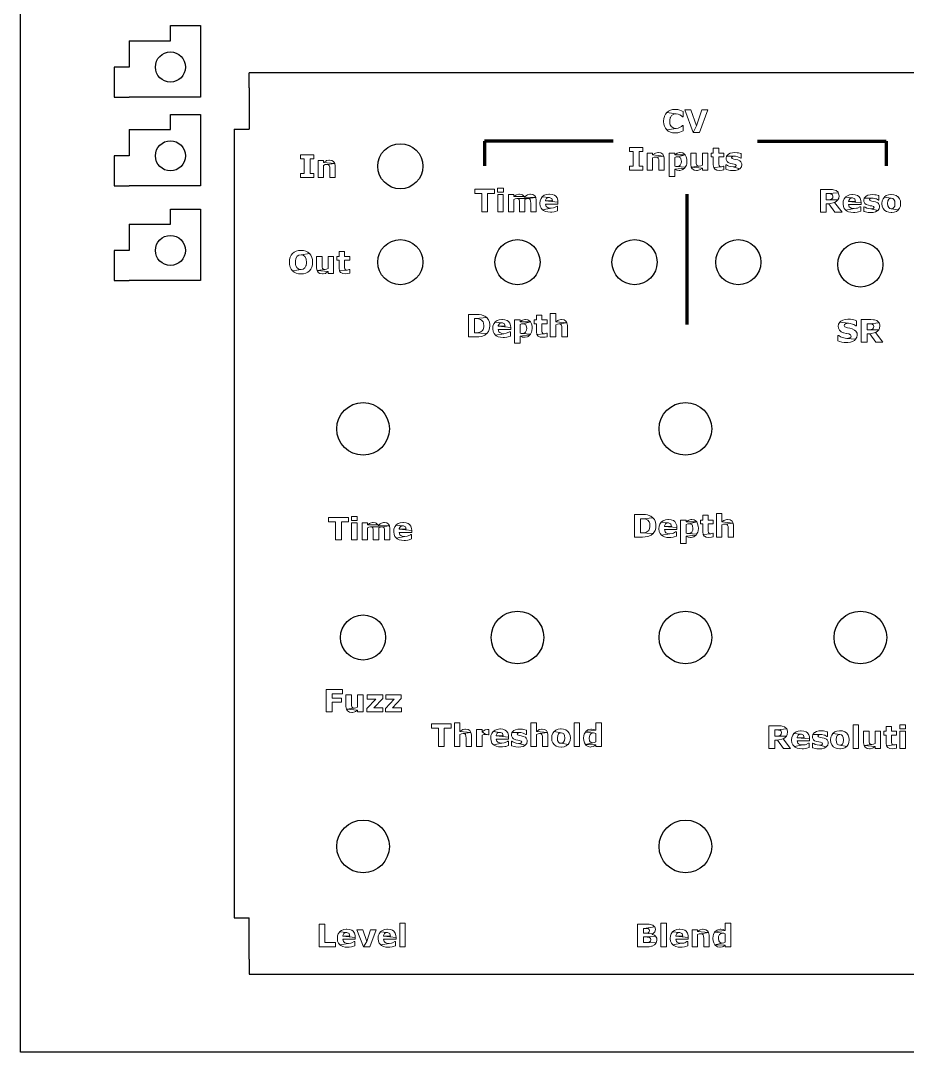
# Model space of a CAD drawing. Extents: x 552 to 941, y 449 to 683.
# Drawn here: x 551.7 to 669.7, y 449.3 to 586.4 of the extents above; entities that cross this region are included whole.
import ezdxf

# ---------------------------------------------------------------- set-up
doc = ezdxf.new("R2010")
doc.units = 0
doc.header["$MEASUREMENT"] = 0

msp = doc.modelspace()

# ---------------------------------------------------------------- linework, layer by layer
for p, q in [((571.67, 583.76), (571.67, 585.76)), ((571.67, 585.76), (575.67, 585.76)), ((575.67, 585.76), (575.67, 583.76)), ((566.17, 583.76), (566.17, 580.26)), ((566.17, 583.76), (571.67, 583.76)), ((575.67, 583.76), (575.67, 576.26)), ((566.17, 580.26), (564.17, 580.26)), ((564.17, 580.26), (564.17, 576.26)), ((582.14, 577.51), (582.14, 579.51)), ((582.14, 577.51), (582.14, 572.01)), ((582.14, 577.51), (582.14, 572.01)), ((564.17, 576.26), (566.17, 576.26)), ((575.67, 576.26), (566.17, 576.26)), ((571.67, 571.96), (571.67, 573.96)), ((571.67, 573.96), (575.67, 573.96)), ((575.67, 573.96), (575.67, 571.96)), ((566.17, 571.96), (566.17, 568.46)), ((566.17, 571.96), (571.67, 571.96)), ((575.67, 571.96), (575.67, 564.46)), ((580.14, 572.01), (582.14, 572.01)), ((580.14, 572.01), (582.14, 572.01)), ((566.17, 568.46), (564.17, 568.46)), ((564.17, 568.46), (564.17, 564.46)), ((564.17, 564.46), (566.17, 564.46)), ((575.67, 564.46), (566.17, 564.46)), ((571.67, 559.38), (571.67, 561.38)), ((571.67, 561.38), (575.67, 561.38)), ((575.67, 561.38), (575.67, 559.38)), ((566.17, 559.38), (566.17, 555.88)), ((566.17, 559.38), (571.67, 559.38)), ((575.67, 559.38), (575.67, 551.88)), ((566.17, 555.88), (564.17, 555.88)), ((564.17, 555.88), (564.17, 551.88)), ((564.17, 551.88), (566.17, 551.88)), ((575.67, 551.88), (566.17, 551.88)), ((580.14, 467.18), (582.14, 467.18)), ((582.14, 461.68), (582.14, 467.18)), ((582.14, 461.68), (582.14, 459.68)), ((582.14, 459.68), (587.64, 459.68))]:
    msp.add_line(p, q)
at = {"lineweight": 200}
for p, q in [((630.54, 570.4), (613.44, 570.4)), ((613.44, 570.4), (613.44, 567.13)), ((649.74, 570.4), (666.84, 570.4)), ((666.84, 570.4), (666.84, 567.13))]:
    msp.add_line(p, q, dxfattribs=at)
at = {"linetype": 'Continuous', "lineweight": 200}
msp.add_line((640.38, 546.05), (640.38, 563.38), dxfattribs=at)
msp.add_lwpolyline([(551.75, 683), (941.19, 683), (941.19, 449.3), (551.75, 449.3)], close=True)
for points in [[(698.14, 579.51), (582.14, 579.51)], [(580.14, 572.01), (580.14, 467.18)], [(587.64, 459.68), (692.64, 459.68)]]:
    msp.add_lwpolyline(points)
at = {"color": 139, "lineweight": 0}
for points in [[(638.78, 574.63), (638.77, 574.63), (638.44, 574.6), (638.14, 574.51), (637.9, 574.39), (637.66, 574.2), (638.9, 574.04), (639.17, 574), (639.41, 573.89), (639.6, 573.76), (639.75, 573.65), (639.84, 573.65), (639.84, 574.37), (639.64, 574.46), (639.4, 574.54), (639.12, 574.61), (639.1, 574.61)], [(637.66, 574.2), (637.5, 574), (637.36, 573.71), (637.35, 573.69), (637.26, 573.4), (637.24, 573.06), (637.24, 573.01), (637.28, 572.68), (637.36, 572.39), (637.48, 572.14), (637.67, 571.9), (638.9, 572.08), (638.6, 572.13), (638.32, 572.3), (638.3, 572.32), (638.13, 572.59), (638.08, 572.73), (638.05, 573.06), (638.05, 573.22), (638.12, 573.52), (638.14, 573.56), (638.31, 573.82), (638.31, 573.82), (638.59, 573.99), (638.9, 574.04)], [(640.87, 574.56), (640.07, 574.56), (641.16, 571.56), (641.6, 572.46)], [(643.12, 574.56), (642.33, 574.56), (641.6, 572.46), (641.16, 571.56), (642.02, 571.56)], [(639.84, 572.48), (639.76, 572.48), (639.61, 572.37), (639.43, 572.25), (639.18, 572.12), (638.9, 572.08), (637.67, 571.9), (637.87, 571.74), (638.16, 571.6), (638.44, 571.53), (638.78, 571.51), (638.82, 571.51), (639.13, 571.53), (639.4, 571.59), (639.61, 571.67), (639.84, 571.76)], [(634.46, 569.56), (632.71, 569.56), (632.71, 569.03), (633.2, 569.03), (633.2, 567.09), (632.71, 567.09), (632.71, 566.57), (634.46, 566.57), (634.46, 567.09), (633.98, 567.09), (633.98, 569.03), (634.46, 569.03)], [(644.57, 569.47), (643.85, 569.47), (643.85, 568.83), (643.56, 568.83), (643.56, 568.33), (643.85, 568.33), (643.85, 567.27), (643.85, 567.25), (643.91, 566.91), (644.92, 567.01), (644.71, 567.05), (644.62, 567.16), (644.57, 567.33), (644.57, 567.53), (644.57, 568.33), (645.25, 568.33), (645.25, 568.83), (644.57, 568.83)], [(590.72, 568.58), (588.97, 568.58), (588.97, 568.04), (589.45, 568.04), (589.45, 566.11), (588.97, 566.11), (588.97, 565.57), (590.72, 565.57), (590.72, 566.11), (590.23, 566.11), (590.23, 568.04), (590.72, 568.04)], [(592.03, 567.84), (591.31, 567.84), (591.31, 565.57), (592.03, 565.57), (592.03, 567.17), (592.26, 567.29), (592.46, 567.32), (593.52, 567.45), (592.03, 567.59)], [(592.8, 567.9), (592.71, 567.9), (592.41, 567.82), (592.31, 567.77), (592.03, 567.59), (593.52, 567.45), (593.37, 567.69), (593.37, 567.69), (593.12, 567.85)], [(635.78, 568.83), (635.06, 568.83), (635.06, 566.57), (635.78, 566.57), (635.78, 568.17), (636, 568.27), (636.21, 568.3), (637.26, 568.43), (635.78, 568.58)], [(636.55, 568.89), (636.46, 568.89), (636.16, 568.81), (636.06, 568.76), (635.78, 568.58), (637.26, 568.43), (637.12, 568.68), (637.12, 568.68), (636.87, 568.84)], [(637.26, 568.43), (636.21, 568.3), (636.42, 568.27), (636.54, 568.16), (636.59, 567.96), (636.6, 567.69), (636.6, 566.57), (637.33, 566.57), (637.33, 568.04), (637.33, 568.11)], [(638.72, 568.83), (637.99, 568.83), (637.99, 565.73), (638.72, 565.73), (638.72, 566.68), (640.04, 566.84), (640.12, 566.93), (639.04, 567.03), (638.88, 567.04), (638.72, 567.08), (638.72, 568.22), (638.93, 568.31), (639.14, 568.34), (640.12, 568.58), (638.72, 568.6)], [(639.46, 568.89), (639.36, 568.89), (639.06, 568.81), (638.99, 568.77), (638.72, 568.6), (640.12, 568.58), (640.03, 568.68), (639.78, 568.84)], [(640.12, 568.58), (639.14, 568.34), (639.24, 568.33), (639.49, 568.19), (639.55, 568.05), (639.6, 567.71), (639.58, 567.47), (639.46, 567.2), (639.35, 567.11), (639.04, 567.03), (640.12, 566.93), (640.27, 567.21), (640.32, 567.4), (640.35, 567.73), (640.33, 568.03), (640.25, 568.33)], [(641.58, 568.83), (640.85, 568.83), (640.85, 567.36), (640.85, 567.29), (640.91, 566.96), (641.97, 567.08), (641.76, 567.12), (641.64, 567.23), (641.59, 567.42), (641.58, 567.71)], [(643.12, 568.83), (642.4, 568.83), (642.4, 567.22), (642.19, 567.12), (641.97, 567.08), (640.91, 566.96), (642.4, 566.81), (642.4, 566.57), (643.12, 566.57)], [(645.61, 568.41), (645.54, 568.13), (645.56, 567.98), (645.69, 567.71), (645.84, 567.59), (646.15, 567.46), (646.4, 567.41), (646.62, 567.37), (646.85, 567.3), (646.91, 567.17), (646.8, 567.03), (646.8, 567.03), (646.49, 566.98), (647.39, 566.75), (647.58, 566.99), (647.65, 567.29), (647.64, 567.41), (647.51, 567.68), (647.4, 567.79), (647.1, 567.92), (646.83, 567.97), (646.59, 568.01), (646.34, 568.1), (646.29, 568.22), (646.41, 568.35), (646.7, 568.4)], [(646.7, 568.89), (646.41, 568.87), (646.11, 568.8), (645.86, 568.68), (645.83, 568.65), (645.61, 568.41), (646.7, 568.4), (646.8, 568.4), (647.12, 568.33), (647.21, 568.3), (647.49, 568.15), (647.55, 568.15), (647.55, 568.73), (647.51, 568.75), (647.19, 568.84), (647.03, 568.87)], [(593.52, 567.45), (592.46, 567.32), (592.67, 567.27), (592.79, 567.17), (592.84, 566.97), (592.85, 566.7), (592.85, 565.57), (593.58, 565.57), (593.58, 567.04), (593.58, 567.12)], [(640.04, 566.84), (638.72, 566.68), (638.99, 566.56), (639, 566.56), (639.32, 566.52), (639.4, 566.52), (639.72, 566.6), (639.79, 566.64)], [(640.91, 566.96), (641.06, 566.72), (641.07, 566.71), (641.31, 566.56), (641.63, 566.5), (641.73, 566.51), (642.03, 566.58), (642.12, 566.63), (642.4, 566.81)], [(645.25, 567.08), (645.19, 567.08), (645.07, 567.03), (644.92, 567.01), (643.91, 566.91), (644.06, 566.69), (644.08, 566.67), (644.33, 566.56), (644.69, 566.52), (645.01, 566.54), (645.25, 566.59)], [(645.6, 567.27), (645.53, 567.27), (645.53, 566.68), (645.6, 566.65), (645.93, 566.56), (646.15, 566.52), (646.48, 566.5), (646.78, 566.52), (647.09, 566.59), (647.34, 566.72), (647.39, 566.75), (646.49, 566.98), (646.19, 567.02), (645.93, 567.09), (645.72, 567.19)], [(614.77, 564.04), (612.13, 564.04), (612.13, 563.45), (613.07, 563.45), (613.07, 561.03), (613.83, 561.03), (613.83, 563.45), (614.77, 563.45)], [(615.94, 564.17), (615.17, 564.17), (615.17, 563.63), (615.94, 563.63)], [(659.38, 563.99), (658.09, 563.99), (658.09, 560.98), (658.85, 560.98), (658.85, 562.08), (659.22, 562.08), (659.97, 562.27), (660.19, 562.41), (660.4, 562.62), (658.85, 562.63), (658.85, 563.43), (659.13, 563.43), (660.47, 563.56), (660.44, 563.61), (660.19, 563.83), (660.13, 563.86), (659.84, 563.96), (659.72, 563.97)], [(615.92, 563.3), (615.19, 563.3), (615.19, 561.03), (615.92, 561.03)], [(617.33, 563.3), (616.61, 563.3), (616.61, 561.03), (617.33, 561.03), (617.33, 562.64), (617.51, 562.74), (617.71, 562.78), (619.2, 562.78), (620.25, 562.9), (618.72, 562.97), (618.68, 563.05), (617.33, 563.05)], [(618.07, 563.36), (617.99, 563.36), (617.68, 563.28), (617.6, 563.23), (617.33, 563.05), (618.68, 563.05), (618.46, 563.26), (618.38, 563.3)], [(619.2, 562.78), (617.71, 562.78), (617.93, 562.75), (618.04, 562.64), (618.08, 562.45), (618.09, 562.16), (618.09, 561.03), (618.81, 561.03), (618.81, 562.64), (619.03, 562.75)], [(619.55, 563.36), (619.46, 563.35), (619.15, 563.26), (619, 563.17), (618.72, 562.97), (620.25, 562.9), (620.1, 563.14), (619.87, 563.3)], [(620.25, 562.9), (619.2, 562.78), (619.41, 562.75), (619.52, 562.64), (619.56, 562.45), (619.57, 562.16), (619.57, 561.03), (620.3, 561.03), (620.3, 562.51), (620.3, 562.57)], [(621.11, 563.01), (620.94, 562.78), (620.83, 562.49), (620.8, 562.15), (620.8, 562.1), (620.85, 561.78), (620.97, 561.51), (621.16, 561.29), (622.28, 561.49), (621.99, 561.52), (621.74, 561.63), (621.63, 561.74), (621.54, 562.03), (623.19, 562.03), (623.19, 562.28), (621.53, 562.46), (621.55, 562.55), (621.68, 562.81), (621.72, 562.84), (622.03, 562.92)], [(622.08, 563.37), (621.99, 563.37), (621.66, 563.32), (621.37, 563.21), (621.14, 563.04), (621.11, 563.01), (622.03, 562.92), (622.08, 562.92), (622.35, 562.8), (622.38, 562.77), (622.47, 562.46), (621.53, 562.46), (623.19, 562.28), (623.17, 562.57), (623.08, 562.86), (622.92, 563.09), (622.72, 563.23), (622.43, 563.33)], [(660.47, 563.56), (659.13, 563.43), (659.38, 563.42), (659.56, 563.38), (659.72, 563.26), (659.76, 563.07), (659.73, 562.87), (659.61, 562.73), (659.4, 562.65), (659.09, 562.63), (658.85, 562.63), (660.4, 562.62), (660.52, 562.83), (660.57, 563.16), (660.56, 563.27)], [(659.97, 562.27), (659.22, 562.08), (660.02, 560.98), (660.97, 560.98)], [(661.41, 562.96), (661.24, 562.73), (661.14, 562.44), (661.1, 562.1), (661.1, 562.05), (661.15, 561.73), (661.27, 561.46), (661.46, 561.24), (662.58, 561.44), (662.29, 561.47), (662.04, 561.58), (661.93, 561.69), (661.84, 561.98), (663.49, 561.98), (663.49, 562.23), (661.84, 562.41), (661.85, 562.5), (661.99, 562.76), (662.03, 562.79), (662.33, 562.87)], [(662.38, 563.32), (662.29, 563.32), (661.97, 563.27), (661.68, 563.16), (661.44, 562.99), (661.41, 562.96), (662.33, 562.87), (662.38, 562.87), (662.66, 562.75), (662.68, 562.72), (662.77, 562.41), (661.84, 562.41), (663.49, 562.23), (663.47, 562.52), (663.38, 562.81), (663.22, 563.04), (663.03, 563.18), (662.73, 563.28)], [(663.93, 562.84), (663.86, 562.56), (663.87, 562.41), (664.01, 562.13), (664.16, 562), (664.47, 561.88), (664.72, 561.83), (664.93, 561.79), (665.16, 561.72), (665.22, 561.6), (665.12, 561.46), (665.12, 561.46), (664.81, 561.41), (665.71, 561.17), (665.9, 561.41), (665.97, 561.7), (665.96, 561.83), (665.83, 562.1), (665.72, 562.2), (665.41, 562.33), (665.15, 562.39), (664.91, 562.44), (664.66, 562.52), (664.6, 562.65), (664.72, 562.78), (665.01, 562.83)], [(665.01, 563.31), (664.73, 563.29), (664.42, 563.22), (664.18, 563.1), (664.15, 563.07), (663.93, 562.84), (665.01, 562.83), (665.12, 562.83), (665.44, 562.76), (665.53, 562.73), (665.8, 562.58), (665.86, 562.58), (665.86, 563.15), (665.82, 563.17), (665.51, 563.26), (665.34, 563.29)], [(666.6, 562.98), (666.42, 562.75), (666.31, 562.46), (666.28, 562.11), (666.28, 562.09), (666.32, 561.76), (666.43, 561.47), (666.61, 561.24), (666.65, 561.21), (666.89, 561.04), (667.18, 560.95), (667.52, 560.91), (667.58, 560.91), (667.92, 560.96), (668.2, 561.06), (668.43, 561.24), (668.45, 561.26), (667.52, 561.42), (667.32, 561.46), (667.17, 561.57), (667.07, 561.79), (667.07, 561.79), (667.03, 562.11), (667.03, 562.14), (667.07, 562.46), (667.18, 562.68), (667.33, 562.79), (667.52, 562.82)], [(667.52, 563.32), (667.46, 563.32), (667.13, 563.27), (666.85, 563.17), (666.62, 563), (666.6, 562.98), (667.52, 562.82), (667.71, 562.78), (667.87, 562.67), (667.97, 562.45), (667.98, 562.44), (668.01, 562.11), (668.01, 562.09), (667.98, 561.78), (667.87, 561.57), (667.71, 561.46), (667.52, 561.42), (668.45, 561.26), (668.62, 561.49), (668.72, 561.78), (668.75, 562.11), (668.75, 562.14), (668.72, 562.48), (668.61, 562.76), (668.44, 563), (668.4, 563.03), (668.16, 563.19), (667.87, 563.29)], [(623.15, 561.75), (623.07, 561.75), (623.02, 561.72), (622.73, 561.57), (622.59, 561.53), (622.28, 561.49), (621.16, 561.29), (621.27, 561.2), (621.54, 561.07), (621.85, 561), (622.2, 560.97), (622.37, 560.98), (622.69, 561.02), (622.84, 561.05), (623.15, 561.16)], [(663.45, 561.7), (663.37, 561.7), (663.33, 561.67), (663.03, 561.52), (662.9, 561.48), (662.58, 561.44), (661.46, 561.24), (661.57, 561.14), (661.84, 561.02), (662.15, 560.95), (662.5, 560.92), (662.68, 560.93), (662.99, 560.97), (663.14, 561), (663.45, 561.11)], [(663.92, 561.7), (663.85, 561.7), (663.85, 561.1), (663.92, 561.07), (664.25, 560.98), (664.46, 560.94), (664.79, 560.92), (665.09, 560.94), (665.41, 561.01), (665.66, 561.14), (665.71, 561.17), (664.81, 561.41), (664.5, 561.44), (664.25, 561.52), (664.04, 561.62)], [(589.02, 555.88), (588.69, 555.86), (588.38, 555.78), (588.12, 555.65), (587.89, 555.47), (587.71, 555.24), (587.59, 554.97), (587.51, 554.66), (587.48, 554.32), (587.51, 554), (587.58, 553.68), (587.71, 553.41), (587.89, 553.18), (589.03, 553.33), (588.74, 553.38), (588.5, 553.56), (588.48, 553.58), (588.34, 553.86), (588.31, 553.99), (588.28, 554.32), (588.29, 554.48), (588.34, 554.78), (588.36, 554.82), (588.5, 555.1), (588.75, 555.27), (589.03, 555.32), (590.16, 555.47), (589.94, 555.65), (589.67, 555.78), (589.36, 555.86)], [(590.16, 555.47), (589.03, 555.32), (589.3, 555.27), (589.54, 555.08), (589.55, 555.06), (589.7, 554.78), (589.73, 554.66), (589.77, 554.32), (589.77, 554.19), (589.71, 553.89), (589.69, 553.83), (589.54, 553.56), (589.31, 553.38), (589.03, 553.33), (587.89, 553.18), (588.11, 553), (588.37, 552.87), (588.68, 552.79), (589.02, 552.76), (589.36, 552.79), (589.66, 552.87), (589.94, 553), (590.16, 553.18), (590.33, 553.4), (590.46, 553.67), (590.54, 553.98), (590.57, 554.32), (590.54, 554.66), (590.47, 554.96), (590.34, 555.24)], [(594.83, 555.73), (594.09, 555.73), (594.09, 555.08), (593.8, 555.08), (593.8, 554.59), (594.09, 554.59), (594.09, 553.53), (594.09, 553.51), (594.15, 553.17), (595.16, 553.27), (594.96, 553.31), (594.86, 553.42), (594.83, 553.58), (594.83, 553.79), (594.83, 554.59), (595.5, 554.59), (595.5, 555.08), (594.83, 555.08)], [(591.82, 555.08), (591.1, 555.08), (591.1, 553.61), (591.1, 553.54), (591.16, 553.22), (592.22, 553.35), (592, 553.38), (591.89, 553.49), (591.84, 553.68), (591.82, 553.97)], [(593.36, 555.08), (592.64, 555.08), (592.64, 553.48), (592.43, 553.38), (592.22, 553.35), (591.16, 553.22), (592.64, 553.07), (592.64, 552.83), (593.36, 552.83)], [(591.16, 553.22), (591.3, 552.98), (591.31, 552.97), (591.55, 552.82), (591.88, 552.76), (591.97, 552.77), (592.28, 552.84), (592.37, 552.89), (592.64, 553.07)], [(595.5, 553.34), (595.44, 553.34), (595.31, 553.29), (595.16, 553.27), (594.15, 553.17), (594.3, 552.95), (594.32, 552.94), (594.57, 552.82), (594.93, 552.78), (595.25, 552.8), (595.5, 552.85)], [(612.39, 547.37), (611.3, 547.37), (611.3, 544.38), (612.36, 544.38), (612.68, 544.39), (612.98, 544.43), (613.18, 544.48), (613.46, 544.62), (613.52, 544.65), (613.75, 544.86), (612.08, 544.94), (612.08, 546.82), (612.27, 546.82), (613.72, 546.95), (613.47, 547.14), (613.34, 547.21), (613.02, 547.31), (612.73, 547.36)], [(621.07, 547.28), (620.35, 547.28), (620.35, 546.64), (620.04, 546.64), (620.04, 546.15), (620.35, 546.15), (620.35, 545.09), (620.35, 545.06), (620.4, 544.73), (621.41, 544.82), (621.2, 544.86), (621.1, 544.97), (621.07, 545.13), (621.07, 545.35), (621.07, 546.15), (621.75, 546.15), (621.75, 546.64), (621.07, 546.64)], [(622.91, 547.51), (622.18, 547.51), (622.18, 544.38), (622.91, 544.38), (622.91, 545.98), (623.13, 546.08), (623.32, 546.11), (624.39, 546.25), (622.91, 546.39)], [(613.72, 546.95), (612.27, 546.82), (612.34, 546.82), (612.64, 546.8), (612.88, 546.72), (613.04, 546.63), (613.23, 546.38), (613.3, 546.21), (613.34, 545.88), (613.32, 545.67), (613.24, 545.38), (613.17, 545.26), (612.93, 545.05), (612.67, 544.96), (612.61, 544.95), (612.27, 544.94), (612.08, 544.94), (613.75, 544.86), (613.94, 545.12), (614, 545.25), (614.1, 545.55), (614.14, 545.87), (614.13, 546.03), (614.07, 546.35), (613.95, 546.64), (613.91, 546.7)], [(614.83, 546.35), (614.66, 546.11), (614.55, 545.83), (614.52, 545.5), (614.52, 545.45), (614.57, 545.12), (614.69, 544.84), (614.88, 544.62), (616, 544.82), (615.71, 544.85), (615.46, 544.96), (615.35, 545.07), (615.25, 545.38), (616.91, 545.38), (616.91, 545.63), (615.24, 545.8), (615.25, 545.89), (615.4, 546.15), (615.44, 546.17), (615.74, 546.25)], [(615.8, 546.71), (615.71, 546.71), (615.38, 546.67), (615.09, 546.55), (614.86, 546.38), (614.83, 546.35), (615.74, 546.25), (615.8, 546.25), (616.07, 546.14), (616.1, 546.1), (616.19, 545.8), (615.24, 545.8), (616.91, 545.63), (616.89, 545.9), (616.8, 546.2), (616.63, 546.43), (616.43, 546.58), (616.15, 546.68)], [(618.15, 546.64), (617.42, 546.64), (617.42, 543.55), (618.15, 543.55), (618.15, 544.49), (619.47, 544.65), (619.54, 544.74), (618.46, 544.85), (618.3, 544.86), (618.15, 544.89), (618.15, 546.03), (618.35, 546.12), (618.56, 546.15), (619.54, 546.39), (618.15, 546.4)], [(618.88, 546.71), (618.78, 546.7), (618.48, 546.62), (618.41, 546.59), (618.15, 546.4), (619.54, 546.39), (619.46, 546.49), (619.21, 546.65)], [(619.54, 546.39), (618.56, 546.15), (618.66, 546.14), (618.91, 546), (618.98, 545.87), (619.04, 545.53), (619.01, 545.27), (618.89, 545.01), (618.77, 544.92), (618.46, 544.85), (619.54, 544.74), (619.69, 545.03), (619.74, 545.21), (619.78, 545.54), (619.76, 545.84), (619.68, 546.14)], [(623.67, 546.71), (623.58, 546.7), (623.27, 546.63), (623.18, 546.58), (622.91, 546.39), (624.39, 546.25), (624.24, 546.48), (624.24, 546.48), (624, 546.65)], [(624.39, 546.25), (623.32, 546.11), (623.54, 546.08), (623.66, 545.97), (623.7, 545.77), (623.72, 545.5), (623.72, 544.38), (624.45, 544.38), (624.45, 545.85), (624.45, 545.92)], [(660.67, 546.35), (660.51, 546.1), (660.45, 545.8), (660.48, 545.55), (660.62, 545.27), (660.62, 545.27), (660.84, 545.08), (661.16, 544.94), (661.2, 544.93), (661.51, 544.85), (661.55, 544.85), (661.87, 544.78), (662.11, 544.67), (662.2, 544.5), (662.14, 544.34), (661.99, 544.25), (661.81, 544.21), (661.62, 544.2), (662.78, 544.07), (662.94, 544.34), (662.99, 544.64), (662.97, 544.88), (662.82, 545.14), (662.63, 545.3), (662.32, 545.45), (662.3, 545.46), (661.99, 545.54), (661.99, 545.54), (661.68, 545.61), (661.61, 545.62), (661.33, 545.72), (661.24, 545.9), (661.3, 546.04), (661.43, 546.13), (661.61, 546.18), (661.81, 546.2)], [(661.79, 546.75), (661.72, 546.75), (661.37, 546.72), (661.08, 546.63), (660.83, 546.48), (660.67, 546.35), (661.81, 546.2), (662.04, 546.18), (662.35, 546.1), (662.53, 546.02), (662.79, 545.86), (662.88, 545.86), (662.88, 546.54), (662.7, 546.61), (662.37, 546.7), (662.11, 546.74)], [(664.81, 546.7), (663.52, 546.7), (663.52, 543.69), (664.29, 543.69), (664.29, 544.79), (664.65, 544.79), (665.41, 544.98), (665.63, 545.11), (665.85, 545.32), (664.29, 545.33), (664.29, 546.14), (664.57, 546.14), (665.9, 546.27), (665.87, 546.32), (665.63, 546.53), (665.58, 546.57), (665.27, 546.67), (665.15, 546.68)], [(665.9, 546.27), (664.57, 546.14), (664.81, 546.14), (664.99, 546.1), (665.15, 545.97), (665.2, 545.78), (665.16, 545.58), (665.04, 545.44), (664.83, 545.36), (664.53, 545.33), (664.29, 545.33), (665.85, 545.32), (665.95, 545.54), (666, 545.87), (665.99, 545.98)], [(616.87, 545.08), (616.79, 545.08), (616.74, 545.05), (616.44, 544.91), (616.31, 544.87), (616, 544.82), (614.88, 544.62), (614.99, 544.54), (615.25, 544.42), (615.56, 544.34), (615.92, 544.32), (616.09, 544.32), (616.4, 544.36), (616.56, 544.4), (616.87, 544.51)], [(619.47, 544.65), (618.15, 544.49), (618.42, 544.38), (618.43, 544.37), (618.75, 544.34), (618.83, 544.34), (619.14, 544.42), (619.22, 544.45)], [(621.75, 544.89), (621.69, 544.89), (621.56, 544.85), (621.41, 544.82), (620.4, 544.73), (620.55, 544.51), (620.57, 544.49), (620.83, 544.37), (621.18, 544.34), (621.5, 544.35), (621.75, 544.4)], [(660.52, 544.59), (660.42, 544.59), (660.42, 543.87), (660.64, 543.79), (660.95, 543.71), (660.96, 543.7), (661.25, 543.66), (661.59, 543.64), (661.75, 543.64), (662.08, 543.69), (662.37, 543.78), (662.61, 543.92), (662.78, 544.07), (661.62, 544.2), (661.37, 544.22), (661.05, 544.3), (660.78, 544.42)], [(665.41, 544.98), (664.65, 544.79), (665.47, 543.69), (666.4, 543.69)], [(595.33, 520.4), (592.68, 520.4), (592.68, 519.82), (593.62, 519.82), (593.62, 517.4), (594.39, 517.4), (594.39, 519.82), (595.33, 519.82)], [(596.5, 520.53), (595.73, 520.53), (595.73, 519.99), (596.5, 519.99)], [(602.64, 519.73), (602.55, 519.73), (602.22, 519.68), (601.94, 519.57), (601.7, 519.4), (601.67, 519.38), (602.58, 519.28), (602.64, 519.28), (602.91, 519.16), (602.94, 519.13), (603.02, 518.82), (602.09, 518.82), (603.75, 518.65), (603.72, 518.93), (603.63, 519.22), (603.47, 519.45), (603.28, 519.59), (602.99, 519.69)], [(634.48, 520.78), (633.39, 520.78), (633.39, 517.79), (634.45, 517.79), (634.77, 517.8), (635.08, 517.84), (635.27, 517.89), (635.55, 518.02), (635.61, 518.06), (635.84, 518.26), (634.17, 518.34), (634.17, 520.23), (634.36, 520.23), (635.81, 520.35), (635.56, 520.55), (635.43, 520.62), (635.12, 520.72), (634.82, 520.77)], [(635.81, 520.35), (634.36, 520.23), (634.43, 520.22), (634.73, 520.21), (634.98, 520.13), (635.13, 520.03), (635.32, 519.8), (635.39, 519.61), (635.43, 519.29), (635.42, 519.08), (635.33, 518.79), (635.26, 518.68), (635.02, 518.46), (634.76, 518.37), (634.7, 518.36), (634.36, 518.34), (634.17, 518.34), (635.84, 518.26), (636.03, 518.54), (636.11, 518.66), (636.2, 518.96), (636.23, 519.28), (636.23, 519.44), (636.17, 519.76), (636.06, 520.04), (636.01, 520.11)], [(636.93, 519.77), (636.75, 519.52), (636.65, 519.24), (636.61, 518.9), (636.61, 518.86), (636.66, 518.52), (636.78, 518.25), (636.97, 518.03), (638.09, 518.23), (637.81, 518.26), (637.55, 518.37), (637.44, 518.48), (637.35, 518.78), (639, 518.78), (639, 519.04), (637.35, 519.21), (637.36, 519.3), (637.5, 519.55), (637.54, 519.58), (637.84, 519.66)], [(637.9, 520.12), (637.81, 520.12), (637.48, 520.07), (637.19, 519.96), (636.95, 519.8), (636.93, 519.77), (637.84, 519.66), (637.9, 519.66), (638.17, 519.55), (638.2, 519.51), (638.28, 519.21), (637.35, 519.21), (639, 519.04), (638.98, 519.31), (638.89, 519.6), (638.73, 519.84), (638.54, 519.99), (638.24, 520.09)], [(640.24, 520.05), (639.51, 520.05), (639.51, 516.95), (640.24, 516.95), (640.24, 517.9), (641.56, 518.06), (641.63, 518.15), (640.56, 518.26), (640.39, 518.26), (640.24, 518.3), (640.24, 519.44), (640.45, 519.53), (640.66, 519.56), (641.64, 519.8), (640.24, 519.82)], [(640.99, 520.11), (640.88, 520.11), (640.58, 520.03), (640.51, 519.99), (640.24, 519.82), (641.64, 519.8), (641.55, 519.9), (641.3, 520.06)], [(641.64, 519.8), (640.66, 519.56), (640.76, 519.55), (641.02, 519.41), (641.08, 519.27), (641.13, 518.93), (641.11, 518.69), (640.99, 518.42), (640.87, 518.33), (640.56, 518.26), (641.63, 518.15), (641.79, 518.43), (641.84, 518.63), (641.87, 518.95), (641.85, 519.25), (641.77, 519.55)], [(643.16, 520.69), (642.44, 520.69), (642.44, 520.05), (642.13, 520.05), (642.13, 519.55), (642.44, 519.55), (642.44, 518.49), (642.44, 518.47), (642.49, 518.13), (643.51, 518.23), (643.29, 518.27), (643.19, 518.38), (643.16, 518.55), (643.16, 518.75), (643.16, 519.55), (643.84, 519.55), (643.84, 520.05), (643.16, 520.05)], [(645, 520.91), (644.27, 520.91), (644.27, 517.79), (645, 517.79), (645, 519.39), (645.22, 519.49), (645.42, 519.52), (646.48, 519.65), (645, 519.8)], [(645.76, 520.11), (645.67, 520.11), (645.37, 520.03), (645.27, 519.98), (645, 519.8), (646.48, 519.65), (646.34, 519.9), (646.34, 519.9), (646.09, 520.06)], [(596.48, 519.66), (595.75, 519.66), (595.75, 517.4), (596.48, 517.4)], [(597.88, 519.66), (597.16, 519.66), (597.16, 517.4), (597.88, 517.4), (597.88, 519), (598.06, 519.1), (598.28, 519.14), (599.76, 519.14), (600.8, 519.26), (599.28, 519.33), (599.23, 519.41), (597.88, 519.41)], [(598.62, 519.72), (598.55, 519.72), (598.24, 519.64), (598.15, 519.59), (597.88, 519.41), (599.23, 519.41), (599.01, 519.62), (598.93, 519.66)], [(599.76, 519.14), (598.28, 519.14), (598.48, 519.11), (598.59, 519), (598.63, 518.81), (598.64, 518.52), (598.64, 517.4), (599.36, 517.4), (599.36, 519), (599.58, 519.11)], [(600.11, 519.72), (600.01, 519.71), (599.71, 519.62), (599.55, 519.53), (599.28, 519.33), (600.8, 519.26), (600.66, 519.5), (600.43, 519.66)], [(600.8, 519.26), (599.76, 519.14), (599.97, 519.11), (600.07, 519), (600.12, 518.81), (600.12, 518.52), (600.12, 517.4), (600.85, 517.4), (600.85, 518.87), (600.85, 518.93)], [(601.67, 519.38), (601.49, 519.14), (601.39, 518.85), (601.35, 518.51), (601.36, 518.46), (601.4, 518.14), (601.52, 517.87), (601.71, 517.65), (602.84, 517.85), (602.55, 517.88), (602.29, 517.99), (602.19, 518.1), (602.09, 518.39), (603.75, 518.39), (603.75, 518.65), (602.09, 518.82), (602.1, 518.91), (602.24, 519.17), (602.28, 519.2), (602.58, 519.28)], [(638.96, 518.49), (638.88, 518.49), (638.84, 518.46), (638.54, 518.31), (638.41, 518.27), (638.09, 518.23), (636.97, 518.03), (637.09, 517.95), (637.35, 517.82), (637.66, 517.75), (638.02, 517.73), (638.19, 517.73), (638.5, 517.77), (638.65, 517.81), (638.96, 517.91)], [(646.48, 519.65), (645.42, 519.52), (645.63, 519.49), (645.75, 519.38), (645.81, 519.18), (645.82, 518.91), (645.82, 517.79), (646.54, 517.79), (646.54, 519.26), (646.54, 519.33)], [(603.7, 518.11), (603.62, 518.11), (603.58, 518.08), (603.29, 517.93), (603.16, 517.89), (602.84, 517.85), (601.71, 517.65), (601.83, 517.56), (602.09, 517.44), (602.4, 517.37), (602.76, 517.34), (602.93, 517.35), (603.24, 517.39), (603.39, 517.42), (603.7, 517.53)], [(641.56, 518.06), (640.24, 517.9), (640.51, 517.78), (640.52, 517.78), (640.84, 517.74), (640.92, 517.75), (641.24, 517.82), (641.31, 517.86)], [(643.84, 518.3), (643.78, 518.3), (643.66, 518.25), (643.51, 518.23), (642.49, 518.13), (642.65, 517.91), (642.67, 517.89), (642.92, 517.78), (643.27, 517.74), (643.6, 517.76), (643.84, 517.81)], [(594.53, 497.53), (592.39, 497.53), (592.39, 494.54), (593.15, 494.54), (593.15, 495.82), (594.43, 495.82), (594.43, 496.39), (593.15, 496.39), (593.15, 496.96), (594.53, 496.96)], [(595.73, 496.8), (595.01, 496.8), (595.01, 495.32), (595.01, 495.25), (595.07, 494.93), (596.13, 495.06), (595.92, 495.09), (595.79, 495.2), (595.74, 495.39), (595.73, 495.68)], [(597.28, 496.8), (596.55, 496.8), (596.55, 495.19), (596.33, 495.09), (596.13, 495.06), (595.07, 494.93), (596.55, 494.78), (596.55, 494.54), (597.28, 494.54)], [(599.89, 496.8), (597.83, 496.8), (597.83, 496.26), (598.98, 496.26), (597.79, 495), (597.79, 494.54), (599.91, 494.54), (599.91, 495.07), (598.72, 495.07), (599.89, 496.34)], [(602.35, 496.8), (600.29, 496.8), (600.29, 496.26), (601.43, 496.26), (600.25, 495), (600.25, 494.54), (602.37, 494.54), (602.37, 495.07), (601.18, 495.07), (602.35, 496.34)], [(595.07, 494.93), (595.21, 494.69), (595.21, 494.68), (595.46, 494.53), (595.78, 494.47), (595.89, 494.48), (596.18, 494.55), (596.27, 494.6), (596.55, 494.78)], [(609, 492.95), (606.36, 492.95), (606.36, 492.37), (607.3, 492.37), (607.3, 489.95), (608.07, 489.95), (608.07, 492.37), (609, 492.37)], [(610.15, 493.08), (609.43, 493.08), (609.43, 489.95), (610.15, 489.95), (610.15, 491.55), (610.37, 491.65), (610.58, 491.68), (611.63, 491.82), (610.15, 491.96)], [(620.33, 493.08), (619.6, 493.08), (619.6, 489.95), (620.33, 489.95), (620.33, 491.55), (620.55, 491.65), (620.74, 491.68), (621.81, 491.82), (620.33, 491.96)], [(626.08, 489.95), (625.36, 489.95), (625.36, 493.08), (626.08, 493.08), (626.08, 489.95)], [(628.97, 493.08), (628.24, 493.08), (628.24, 492.12), (626.92, 491.96), (626.84, 491.86), (627.93, 491.75), (628.08, 491.73), (628.24, 491.68), (628.24, 490.57), (628.04, 490.47), (627.84, 490.43), (626.86, 490.2), (628.24, 490.18), (628.24, 489.95), (628.97, 489.95)], [(652.54, 492.7), (651.25, 492.7), (651.25, 489.7), (652.02, 489.7), (652.02, 490.8), (652.38, 490.8), (653.14, 490.99), (653.36, 491.12), (653.58, 491.33), (652.02, 491.34), (652.02, 492.15), (652.3, 492.15), (653.63, 492.28), (653.6, 492.33), (653.36, 492.54), (653.31, 492.57), (653, 492.67), (652.88, 492.68)], [(663.17, 489.7), (662.44, 489.7), (662.44, 492.83), (663.17, 492.83), (663.17, 489.7)], [(667.55, 492.61), (666.83, 492.61), (666.83, 491.97), (666.54, 491.97), (666.54, 491.47), (666.83, 491.47), (666.83, 490.41), (666.83, 490.39), (666.88, 490.05), (667.9, 490.15), (667.68, 490.19), (667.58, 490.3), (667.55, 490.46), (667.55, 490.67), (667.55, 491.47), (668.23, 491.47), (668.23, 491.97), (667.55, 491.97)], [(669.41, 492.83), (668.64, 492.83), (668.64, 492.29), (669.41, 492.29)], [(610.92, 492.27), (610.83, 492.27), (610.53, 492.19), (610.43, 492.14), (610.15, 491.96), (611.63, 491.82), (611.49, 492.06), (611.49, 492.06), (611.25, 492.22)], [(611.63, 491.82), (610.58, 491.68), (610.8, 491.65), (610.91, 491.54), (610.96, 491.34), (610.97, 491.07), (610.97, 489.95), (611.7, 489.95), (611.7, 491.42), (611.7, 491.49)], [(613.1, 492.21), (612.36, 492.21), (612.36, 489.95), (613.1, 489.95), (613.1, 491.46), (613.35, 491.53), (613.62, 491.55), (613.1, 491.88)], [(613.83, 492.22), (613.82, 492.22), (613.51, 492.15), (613.37, 492.08), (613.1, 491.88), (613.62, 491.55), (613.79, 491.54), (613.94, 491.51), (614, 491.51), (614, 492.21), (613.92, 492.22)], [(614.57, 491.93), (614.39, 491.68), (614.29, 491.4), (614.25, 491.06), (614.25, 491.02), (614.3, 490.69), (614.42, 490.41), (614.61, 490.19), (615.73, 490.39), (615.45, 490.42), (615.18, 490.54), (615.07, 490.65), (614.98, 490.94), (616.64, 490.94), (616.64, 491.2), (614.98, 491.37), (614.99, 491.46), (615.13, 491.72), (615.17, 491.75), (615.48, 491.83)], [(615.54, 492.28), (615.45, 492.28), (615.11, 492.23), (614.83, 492.12), (614.59, 491.96), (614.57, 491.93), (615.48, 491.83), (615.54, 491.83), (615.81, 491.72), (615.84, 491.67), (615.92, 491.37), (614.98, 491.37), (616.64, 491.2), (616.62, 491.47), (616.52, 491.77), (616.36, 492), (616.17, 492.14), (615.88, 492.25)], [(617.08, 491.8), (617.01, 491.51), (617.03, 491.36), (617.16, 491.09), (617.3, 490.97), (617.61, 490.84), (617.87, 490.79), (618.09, 490.75), (618.31, 490.68), (618.37, 490.56), (618.27, 490.41), (618.27, 490.41), (617.96, 490.36), (618.85, 490.13), (619.05, 490.37), (619.12, 490.67), (619.11, 490.79), (618.97, 491.06), (618.86, 491.17), (618.55, 491.3), (618.3, 491.35), (618.06, 491.39), (617.81, 491.48), (617.75, 491.6), (617.87, 491.74), (618.17, 491.79)], [(618.16, 492.27), (617.88, 492.25), (617.57, 492.18), (617.32, 492.06), (617.29, 492.03), (617.08, 491.8), (618.17, 491.79), (618.27, 491.79), (618.58, 491.72), (618.67, 491.68), (618.94, 491.53), (619.02, 491.53), (619.02, 492.11), (618.96, 492.13), (618.65, 492.22), (618.48, 492.25)], [(621.09, 492.27), (620.99, 492.27), (620.69, 492.19), (620.6, 492.14), (620.33, 491.96), (621.81, 491.82), (621.66, 492.06), (621.66, 492.06), (621.41, 492.22)], [(621.81, 491.82), (620.74, 491.68), (620.96, 491.65), (621.07, 491.54), (621.12, 491.34), (621.14, 491.07), (621.14, 489.95), (621.87, 489.95), (621.87, 491.42), (621.86, 491.49)], [(622.68, 491.94), (622.5, 491.7), (622.4, 491.41), (622.36, 491.08), (622.36, 491.05), (622.4, 490.72), (622.51, 490.43), (622.7, 490.2), (622.73, 490.16), (622.97, 490), (623.26, 489.91), (623.6, 489.88), (623.66, 489.88), (624.01, 489.92), (624.29, 490.03), (624.52, 490.2), (624.53, 490.21), (623.61, 490.38), (623.4, 490.41), (623.25, 490.54), (623.15, 490.75), (623.15, 490.76), (623.12, 491.07), (623.12, 491.1), (623.16, 491.41), (623.26, 491.63), (623.42, 491.75), (623.6, 491.78)], [(623.6, 492.28), (623.54, 492.28), (623.21, 492.24), (622.93, 492.13), (622.7, 491.96), (622.68, 491.94), (623.6, 491.78), (623.79, 491.74), (623.96, 491.62), (624.06, 491.4), (624.06, 491.39), (624.09, 491.07), (624.09, 491.05), (624.06, 490.74), (623.95, 490.53), (623.79, 490.41), (623.61, 490.38), (624.53, 490.21), (624.7, 490.45), (624.8, 490.74), (624.84, 491.08), (624.84, 491.1), (624.8, 491.43), (624.69, 491.73), (624.52, 491.96), (624.48, 491.99), (624.24, 492.15), (623.95, 492.25)], [(626.84, 491.86), (626.69, 491.57), (626.64, 491.39), (626.61, 491.06), (626.63, 490.75), (626.71, 490.44), (626.86, 490.2), (627.84, 490.43), (627.72, 490.44), (627.46, 490.59), (627.4, 490.72), (627.35, 491.07), (627.37, 491.3), (627.49, 491.56), (627.62, 491.66), (627.93, 491.75)], [(627.64, 492.27), (627.57, 492.27), (627.25, 492.19), (627.17, 492.15), (626.92, 491.96), (628.24, 492.12), (627.97, 492.23), (627.96, 492.23)], [(653.63, 492.28), (652.3, 492.15), (652.54, 492.14), (652.72, 492.1), (652.88, 491.98), (652.92, 491.79), (652.89, 491.58), (652.77, 491.44), (652.56, 491.36), (652.26, 491.34), (652.02, 491.34), (653.58, 491.33), (653.68, 491.54), (653.73, 491.88), (653.72, 491.99)], [(653.14, 490.99), (652.38, 490.8), (653.19, 489.7), (654.13, 489.7)], [(654.58, 491.67), (654.41, 491.44), (654.3, 491.15), (654.26, 490.82), (654.26, 490.77), (654.31, 490.44), (654.44, 490.17), (654.63, 489.95), (655.75, 490.15), (655.45, 490.18), (655.2, 490.29), (655.09, 490.4), (655, 490.7), (656.65, 490.7), (656.65, 490.95), (655, 491.12), (655.01, 491.21), (655.15, 491.47), (655.19, 491.5), (655.49, 491.58)], [(655.54, 492.04), (655.45, 492.04), (655.13, 491.99), (654.85, 491.88), (654.61, 491.7), (654.58, 491.67), (655.49, 491.58), (655.56, 491.58), (655.83, 491.46), (655.85, 491.43), (655.94, 491.12), (655, 491.12), (656.65, 490.95), (656.63, 491.23), (656.54, 491.52), (656.38, 491.76), (656.19, 491.9), (655.9, 492)], [(657.1, 491.55), (657.03, 491.27), (657.04, 491.12), (657.18, 490.85), (657.32, 490.72), (657.63, 490.6), (657.88, 490.55), (658.11, 490.51), (658.33, 490.43), (658.39, 490.31), (658.29, 490.17), (658.29, 490.17), (657.97, 490.12), (658.87, 489.89), (659.06, 490.12), (659.13, 490.41), (659.12, 490.55), (658.99, 490.82), (658.88, 490.92), (658.57, 491.05), (658.32, 491.11), (658.08, 491.15), (657.82, 491.23), (657.76, 491.36), (657.88, 491.49), (658.19, 491.54)], [(658.18, 492.03), (657.89, 492.01), (657.58, 491.94), (657.34, 491.82), (657.31, 491.79), (657.1, 491.55), (658.19, 491.54), (658.29, 491.54), (658.6, 491.47), (658.69, 491.44), (658.96, 491.29), (659.03, 491.29), (659.03, 491.87), (658.98, 491.89), (658.67, 491.98), (658.5, 492.01)], [(659.76, 491.69), (659.59, 491.46), (659.48, 491.17), (659.45, 490.83), (659.45, 490.81), (659.49, 490.47), (659.6, 490.18), (659.77, 489.95), (659.81, 489.92), (660.05, 489.76), (660.34, 489.67), (660.69, 489.63), (660.75, 489.63), (661.08, 489.68), (661.36, 489.78), (661.59, 489.95), (661.61, 489.97), (660.69, 490.13), (660.49, 490.17), (660.33, 490.28), (660.23, 490.51), (660.23, 490.51), (660.19, 490.83), (660.19, 490.86), (660.23, 491.17), (660.34, 491.39), (660.5, 491.5), (660.69, 491.53)], [(660.69, 492.04), (660.63, 492.04), (660.29, 491.99), (660.01, 491.89), (659.78, 491.72), (659.76, 491.69), (660.69, 491.53), (660.88, 491.49), (661.03, 491.38), (661.13, 491.16), (661.14, 491.15), (661.17, 490.83), (661.17, 490.81), (661.14, 490.49), (661.03, 490.28), (660.88, 490.17), (660.69, 490.13), (661.61, 489.97), (661.79, 490.2), (661.89, 490.49), (661.93, 490.83), (661.92, 490.86), (661.89, 491.19), (661.78, 491.47), (661.6, 491.72), (661.56, 491.75), (661.32, 491.91), (661.03, 492.01)], [(664.56, 491.97), (663.83, 491.97), (663.83, 490.49), (663.83, 490.42), (663.89, 490.09), (664.95, 490.22), (664.74, 490.26), (664.62, 490.36), (664.57, 490.56), (664.56, 490.84)], [(666.1, 491.97), (665.38, 491.97), (665.38, 490.36), (665.15, 490.26), (664.95, 490.22), (663.89, 490.09), (665.38, 489.95), (665.38, 489.7), (666.1, 489.7)], [(669.39, 491.97), (668.66, 491.97), (668.66, 489.7), (669.39, 489.7)], [(616.6, 490.66), (616.51, 490.66), (616.47, 490.63), (616.17, 490.47), (616.05, 490.43), (615.73, 490.39), (614.61, 490.19), (614.73, 490.11), (614.98, 489.98), (615.29, 489.91), (615.66, 489.89), (615.83, 489.89), (616.13, 489.93), (616.28, 489.97), (616.6, 490.07)], [(617.07, 490.66), (617, 490.66), (617, 490.06), (617.07, 490.03), (617.39, 489.94), (617.61, 489.9), (617.94, 489.88), (618.24, 489.9), (618.55, 489.97), (618.8, 490.1), (618.85, 490.13), (617.96, 490.36), (617.65, 490.4), (617.39, 490.47), (617.19, 490.58)], [(626.86, 490.2), (626.95, 490.09), (627.2, 489.94), (627.51, 489.88), (627.59, 489.89), (627.89, 489.96), (627.97, 489.99), (628.24, 490.18)], [(656.61, 490.41), (656.53, 490.41), (656.49, 490.38), (656.19, 490.23), (656.07, 490.19), (655.75, 490.15), (654.63, 489.95), (654.74, 489.86), (655, 489.74), (655.31, 489.67), (655.67, 489.64), (655.85, 489.65), (656.15, 489.69), (656.3, 489.72), (656.61, 489.83)], [(657.09, 490.41), (657.02, 490.41), (657.02, 489.82), (657.09, 489.79), (657.41, 489.7), (657.62, 489.66), (657.95, 489.64), (658.26, 489.66), (658.57, 489.73), (658.82, 489.86), (658.87, 489.89), (657.97, 490.12), (657.66, 490.15), (657.41, 490.23), (657.21, 490.33)], [(663.89, 490.09), (664.03, 489.86), (664.03, 489.85), (664.29, 489.69), (664.61, 489.64), (664.71, 489.65), (665, 489.72), (665.09, 489.77), (665.38, 489.95)], [(668.23, 490.21), (668.17, 490.21), (668.05, 490.17), (667.9, 490.15), (666.88, 490.05), (667.04, 489.83), (667.06, 489.81), (667.31, 489.7), (667.66, 489.66), (667.99, 489.68), (668.23, 489.72)], [(592.21, 466.33), (591.43, 466.33), (591.43, 463.33), (593.6, 463.33), (593.6, 463.91), (592.21, 463.91)], [(602.89, 463.33), (602.17, 463.33), (602.17, 466.47), (602.89, 466.47), (602.89, 463.33)], [(634.95, 466.34), (633.78, 466.34), (633.78, 463.33), (635.09, 463.33), (635.34, 463.34), (635.63, 463.39), (635.74, 463.42), (636.01, 463.57), (636.07, 463.61), (636.26, 463.87), (634.55, 463.89), (634.55, 464.63), (634.71, 464.63), (636.18, 464.73), (636.01, 464.86), (635.7, 464.98), (635.7, 465), (635.8, 465.05), (634.55, 465.15), (634.55, 465.78), (634.62, 465.78), (636.07, 465.97), (636.04, 465.99), (635.8, 466.21), (635.78, 466.22), (635.48, 466.31), (635.31, 466.33)], [(637.61, 463.33), (636.88, 463.33), (636.88, 466.47), (637.61, 466.47), (637.61, 463.33)], [(646.16, 466.47), (645.43, 466.47), (645.43, 465.5), (644.11, 465.34), (644.03, 465.25), (645.12, 465.13), (645.27, 465.12), (645.43, 465.07), (645.43, 463.96), (645.24, 463.86), (645.03, 463.82), (644.05, 463.58), (645.43, 463.56), (645.43, 463.33), (646.16, 463.33)], [(594.17, 465.31), (593.99, 465.07), (593.89, 464.78), (593.86, 464.45), (593.86, 464.4), (593.9, 464.08), (594.02, 463.8), (594.21, 463.57), (595.34, 463.78), (595.05, 463.81), (594.79, 463.92), (594.69, 464.03), (594.58, 464.33), (596.25, 464.33), (596.25, 464.58), (594.58, 464.75), (594.59, 464.84), (594.74, 465.11), (594.78, 465.13), (595.08, 465.21)], [(595.14, 465.66), (595.05, 465.66), (594.72, 465.61), (594.43, 465.51), (594.2, 465.34), (594.17, 465.31), (595.08, 465.21), (595.14, 465.21), (595.41, 465.1), (595.44, 465.06), (595.52, 464.75), (594.58, 464.75), (596.25, 464.58), (596.22, 464.85), (596.13, 465.16), (595.97, 465.39), (595.77, 465.53), (595.49, 465.63)], [(597.24, 465.59), (596.47, 465.59), (597.34, 463.33), (597.76, 464.04)], [(599.03, 465.59), (598.29, 465.59), (597.76, 464.04), (597.34, 463.33), (598.16, 463.33)], [(599.59, 465.31), (599.4, 465.07), (599.3, 464.78), (599.27, 464.45), (599.27, 464.4), (599.31, 464.08), (599.43, 463.8), (599.64, 463.57), (600.76, 463.78), (600.46, 463.81), (600.2, 463.92), (600.1, 464.03), (600, 464.33), (601.66, 464.33), (601.66, 464.58), (600, 464.75), (600.01, 464.84), (600.15, 465.11), (600.19, 465.13), (600.49, 465.21)], [(600.55, 465.66), (600.46, 465.66), (600.13, 465.61), (599.85, 465.51), (599.62, 465.34), (599.59, 465.31), (600.49, 465.21), (600.55, 465.21), (600.83, 465.1), (600.86, 465.06), (600.94, 464.75), (600, 464.75), (601.66, 464.58), (601.63, 464.85), (601.54, 465.16), (601.38, 465.39), (601.19, 465.53), (600.91, 465.63)], [(636.07, 465.97), (634.62, 465.78), (634.66, 465.78), (634.98, 465.78), (635.19, 465.74), (635.32, 465.63), (635.36, 465.48), (635.32, 465.32), (635.19, 465.2), (634.99, 465.16), (634.67, 465.15), (634.55, 465.15), (635.8, 465.05), (636.03, 465.25), (636.08, 465.33), (636.15, 465.63), (636.15, 465.67)], [(638.43, 465.31), (638.26, 465.07), (638.16, 464.78), (638.12, 464.45), (638.12, 464.4), (638.17, 464.08), (638.29, 463.8), (638.48, 463.57), (639.6, 463.79), (639.31, 463.81), (639.06, 463.93), (638.95, 464.03), (638.86, 464.33), (640.51, 464.33), (640.51, 464.58), (638.86, 464.75), (638.87, 464.84), (639.01, 465.11), (639.05, 465.14), (639.35, 465.21)], [(639.4, 465.66), (639.31, 465.66), (638.99, 465.62), (638.71, 465.51), (638.46, 465.34), (638.43, 465.31), (639.35, 465.21), (639.41, 465.21), (639.68, 465.1), (639.7, 465.06), (639.8, 464.75), (638.86, 464.75), (640.51, 464.58), (640.49, 464.85), (640.4, 465.16), (640.24, 465.39), (640.05, 465.53), (639.76, 465.63)], [(641.75, 465.59), (641.03, 465.59), (641.03, 463.33), (641.75, 463.33), (641.75, 464.94), (641.97, 465.04), (642.18, 465.07), (643.23, 465.21), (641.75, 465.35)], [(642.52, 465.66), (642.43, 465.65), (642.12, 465.58), (642.02, 465.53), (641.75, 465.35), (643.23, 465.21), (643.09, 465.44), (643.09, 465.45), (642.84, 465.6)], [(643.23, 465.21), (642.18, 465.07), (642.39, 465.04), (642.51, 464.93), (642.56, 464.72), (642.57, 464.45), (642.57, 463.33), (643.29, 463.33), (643.29, 464.8), (643.29, 464.87)], [(644.03, 465.25), (643.88, 464.96), (643.83, 464.77), (643.8, 464.44), (643.82, 464.14), (643.91, 463.84), (644.05, 463.58), (645.03, 463.82), (644.91, 463.83), (644.67, 463.97), (644.6, 464.11), (644.54, 464.45), (644.56, 464.68), (644.69, 464.95), (644.81, 465.06), (645.12, 465.13)], [(644.83, 465.66), (644.76, 465.65), (644.44, 465.57), (644.36, 465.53), (644.11, 465.34), (645.43, 465.5), (645.17, 465.61), (645.15, 465.62)], [(596.2, 464.04), (596.12, 464.04), (596.08, 464.01), (595.78, 463.87), (595.65, 463.83), (595.34, 463.78), (594.21, 463.57), (594.33, 463.49), (594.58, 463.37), (594.9, 463.29), (595.26, 463.27), (595.43, 463.27), (595.74, 463.31), (595.89, 463.35), (596.2, 463.45)], [(601.61, 464.04), (601.53, 464.04), (601.49, 464.01), (601.2, 463.87), (601.07, 463.83), (600.76, 463.78), (599.64, 463.57), (599.75, 463.49), (600, 463.37), (600.31, 463.29), (600.67, 463.27), (600.85, 463.27), (601.16, 463.31), (601.3, 463.35), (601.61, 463.45)], [(636.18, 464.73), (634.71, 464.63), (634.73, 464.63), (635.05, 464.62), (635.3, 464.6), (635.49, 464.48), (635.54, 464.26), (635.5, 464.07), (635.33, 463.94), (635.07, 463.89), (634.97, 463.89), (634.6, 463.89), (634.55, 463.89), (636.26, 463.87), (636.29, 463.94), (636.35, 464.25), (636.32, 464.47)], [(640.47, 464.04), (640.39, 464.04), (640.35, 464.01), (640.05, 463.87), (639.93, 463.83), (639.6, 463.79), (638.48, 463.57), (638.6, 463.49), (638.86, 463.37), (639.17, 463.29), (639.52, 463.27), (639.7, 463.28), (640.01, 463.31), (640.16, 463.35), (640.47, 463.46)], [(644.05, 463.58), (644.14, 463.48), (644.39, 463.32), (644.71, 463.27), (644.78, 463.27), (645.08, 463.34), (645.16, 463.38), (645.43, 463.56)]]:
    msp.add_lwpolyline(points, close=True, dxfattribs=at)
for centre, radius in [((571.67, 580.26), 2), ((571.67, 568.46), 2), ((602.24, 567.07), 3), ((571.67, 555.88), 2), ((602.24, 554.32), 3), ((617.81, 554.32), 3), ((633.38, 554.32), 3), ((647.17, 554.32), 3), ((663.41, 554.01), 3), ((597.28, 532.17), 3.5), ((640.14, 532.17), 3.5), ((597.28, 504.44), 3), ((617.81, 504.44), 3.5), ((640.14, 504.44), 3.5), ((663.41, 504.44), 3.5), ((597.28, 476.67), 3.5), ((640.14, 476.67), 3.5)]:
    msp.add_circle(centre, radius)

doc.saveas('drawing.dxf')
